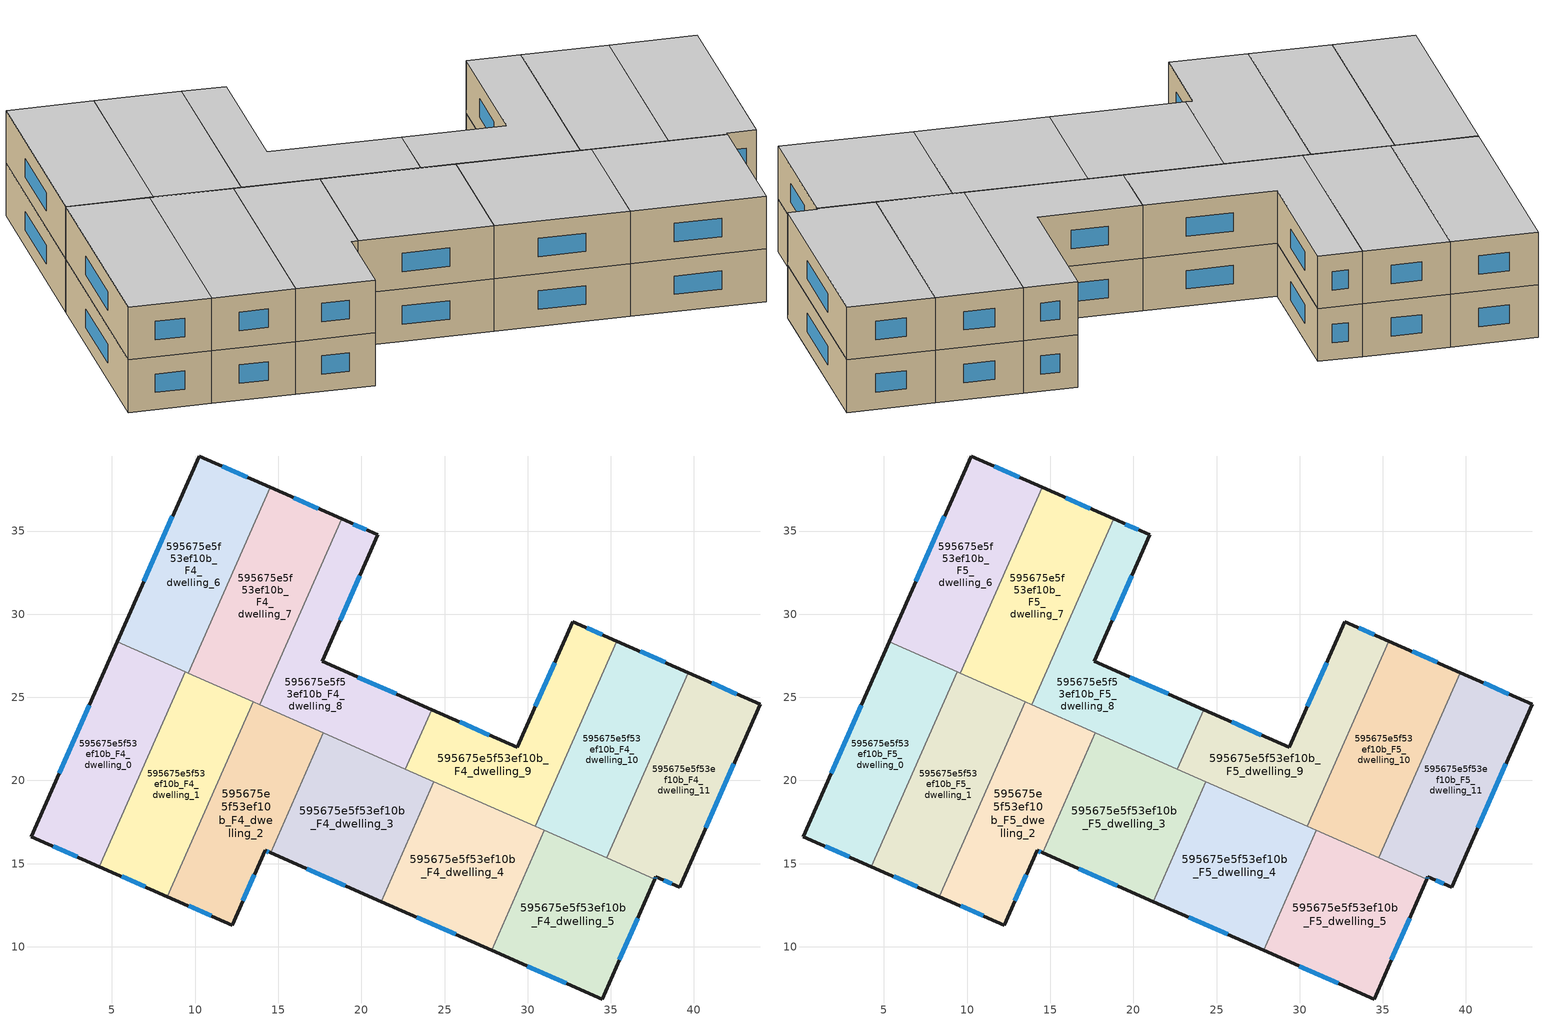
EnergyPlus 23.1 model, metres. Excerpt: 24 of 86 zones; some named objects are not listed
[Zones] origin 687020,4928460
595675e5f53ef10b_F4_dwelling_0
 floor to 595675e5f53ef10b_F3_dwelling_0 (EU_floor_Construction): 9.41,26.53 4.25,14.82 0.15,16.62 5.31,28.33 z12
 wall outside (EU_wall_Construction): 5.31,28.33 0.15,16.62 4.25,14.82 z12:15
 wall to 595675e5f53ef10b_F4_dwelling_1 (EU_wall_Construction): 4.25,14.82 9.41,26.53 z12:15
 wall to 595675e5f53ef10b_F4_dwelling_6 (EU_wall_Construction): 9.41,26.53 5.31,28.33 z12:15
 window (EU_Window_Construction): 1.48,16.03 2.92,15.4 / 3.64,24.52 1.83,20.43 z12.98:14.02
595675e5f53ef10b_F4_dwelling_1
 floor to 595675e5f53ef10b_F3_dwelling_1 (EU_floor_Construction): 13.5,24.72 8.34,13.01 4.25,14.82 9.41,26.53 z12
 wall outside (EU_wall_Construction): 4.25,14.82 8.34,13.01 z12:15
 wall to 595675e5f53ef10b_F4_dwelling_2 (EU_wall_Construction): 8.34,13.01 13.5,24.72 z12:15
 wall to 595675e5f53ef10b_F4_dwelling_7 (EU_wall_Construction): 13.5,24.72 9.6,26.44 z12:15
 wall to 595675e5f53ef10b_F4_dwelling_6 (EU_wall_Construction): 9.6,26.44 9.41,26.52 z12:15
 window (EU_Window_Construction): 5.58,14.23 7.01,13.6 z12.98:14.02
595675e5f53ef10b_F4_dwelling_10
 floor to 595675e5f53ef10b_F3_dwelling_10 (EU_floor_Construction): 39.66,26.48 34.76,15.35 30.45,17.25 35.36,28.38 z12
 wall outside (EU_wall_Construction): 39.66,26.48 35.36,28.38 z12:15
 wall to 595675e5f53ef10b_F4_dwelling_9 (EU_wall_Construction): 35.36,28.38 30.45,17.25 z12:15
 wall to 595675e5f53ef10b_F4_dwelling_11 (EU_wall_Construction): 34.76,15.35 39.66,26.48 z12:15
 wall to 595675e5f53ef10b_F4_dwelling_5 (EU_wall_Construction): 31.01,17 34.76,15.35 z12:15
 wall to 595675e5f53ef10b_F4_dwelling_4 (EU_wall_Construction): 30.45,17.25 31.01,17 z12:15
 window (EU_Window_Construction): 38.26,27.1 36.76,27.76 z12.98:14.02
595675e5f53ef10b_F4_dwelling_11
 floor to 595675e5f53ef10b_F3_dwelling_11 (EU_floor_Construction): 43.98,24.58 39.13,13.57 37.7,14.2 37.65,14.08 34.76,15.35 39.66,26.48 z12
 wall outside (EU_wall_Construction): 37.65,14.08 37.7,14.2 39.13,13.57 43.98,24.58 39.66,26.48 z12:15
 wall to 595675e5f53ef10b_F4_dwelling_5 (EU_wall_Construction): 34.76,15.35 37.65,14.08 z12:15
 window (EU_Window_Construction): 37.66,14.12 37.68,14.16 / 42.58,25.2 41.07,25.86 / 40.71,17.15 42.4,21 / 38.17,14 38.67,13.78 z12.98:14.02
595675e5f53ef10b_F4_dwelling_2
 floor to 595675e5f53ef10b_F3_dwelling_2 (EU_floor_Construction): 17.72,22.86 14.54,15.65 14.21,15.79 12.23,11.3 8.34,13.01 13.5,24.72 z12
 wall outside (EU_wall_Construction): 8.34,13.01 12.23,11.3 14.21,15.79 14.54,15.65 z12:15
 wall to 595675e5f53ef10b_F4_dwelling_3 (EU_wall_Construction): 14.54,15.65 17.72,22.86 z12:15
 wall to 595675e5f53ef10b_F4_dwelling_8 (EU_wall_Construction): 17.72,22.86 13.88,24.55 z12:15
 wall to 595675e5f53ef10b_F4_dwelling_7 (EU_wall_Construction): 13.88,24.55 13.5,24.72 z12:15
 window (EU_Window_Construction): 14.32,15.74 14.43,15.69 / 12.88,12.76 13.57,14.33 / 9.61,12.46 10.97,11.86 z12.98:14.02
595675e5f53ef10b_F4_dwelling_3
 floor to 595675e5f53ef10b_F3_dwelling_3 (EU_floor_Construction): 24.36,19.93 21.18,12.72 14.54,15.65 17.72,22.86 z12
 wall outside (EU_wall_Construction): 14.54,15.65 21.18,12.72 z12:15
 wall to 595675e5f53ef10b_F4_dwelling_4 (EU_wall_Construction): 21.18,12.72 24.36,19.93 z12:15
 wall to 595675e5f53ef10b_F4_dwelling_9 (EU_wall_Construction): 24.36,19.93 22.65,20.69 z12:15
 wall to 595675e5f53ef10b_F4_dwelling_8 (EU_wall_Construction): 22.65,20.69 17.72,22.86 z12:15
 window (EU_Window_Construction): 16.7,14.69 19.02,13.67 z12.98:14.02
595675e5f53ef10b_F4_dwelling_4
 floor to 595675e5f53ef10b_F3_dwelling_4 (EU_floor_Construction): 31.01,17 27.83,9.79 21.18,12.72 24.36,19.93 z12
 wall outside (EU_wall_Construction): 21.18,12.72 27.83,9.79 z12:15
 wall to 595675e5f53ef10b_F4_dwelling_5 (EU_wall_Construction): 27.83,9.79 31.01,17 z12:15
 wall to 595675e5f53ef10b_F4_dwelling_9 (EU_wall_Construction): 30.45,17.25 24.36,19.93 z12:15
 window (EU_Window_Construction): 23.34,11.77 25.67,10.74 z12.98:14.02
595675e5f53ef10b_F4_dwelling_5
 floor to 595675e5f53ef10b_F3_dwelling_5 (EU_floor_Construction): 37.65,14.08 34.47,6.86 27.83,9.79 31.01,17 z12
 wall outside (EU_wall_Construction): 27.83,9.79 34.47,6.86 37.65,14.08 z12:15
 window (EU_Window_Construction): 35.5,9.21 36.61,11.73 / 29.99,8.84 32.31,7.81 z12.98:14.02
595675e5f53ef10b_F4_dwelling_6
 floor to 595675e5f53ef10b_F3_dwelling_6 (EU_floor_Construction): 14.53,37.62 9.6,26.44 5.31,28.33 10.24,39.51 z12
 wall outside (EU_wall_Construction): 14.53,37.62 10.24,39.51 5.31,28.33 z12:15
 wall to 595675e5f53ef10b_F4_dwelling_7 (EU_wall_Construction): 9.6,26.44 14.53,37.62 z12:15
 window (EU_Window_Construction): 8.64,35.87 6.92,31.97 / 13.13,38.24 11.64,38.9 z12.98:14.02
595675e5f53ef10b_F4_dwelling_7
 floor to 595675e5f53ef10b_F3_dwelling_7 (EU_floor_Construction): 18.81,35.73 13.89,24.55 9.6,26.44 14.53,37.62 z12
 wall outside (EU_wall_Construction): 18.81,35.73 14.53,37.62 z12:15
 wall to 595675e5f53ef10b_F4_dwelling_8 (EU_wall_Construction): 13.89,24.55 18.81,35.73 z12:15
 window (EU_Window_Construction): 17.42,36.35 15.92,37.01 z12.98:14.02
595675e5f53ef10b_F4_dwelling_8
 floor to 595675e5f53ef10b_F3_dwelling_8 (EU_floor_Construction): 20.99,34.77 17.64,27.16 24.23,24.26 22.65,20.69 13.89,24.55 18.81,35.73 z12
 wall outside (EU_wall_Construction): 24.23,24.26 17.64,27.16 20.99,34.77 18.81,35.73 z12:15
 wall to 595675e5f53ef10b_F4_dwelling_9 (EU_wall_Construction): 22.65,20.69 24.23,24.26 z12:15
 window (EU_Window_Construction): 20.28,35.08 19.52,35.42 / 18.73,29.64 19.9,32.3 / 22.09,25.2 19.78,26.22 z12.98:14.02
595675e5f53ef10b_F4_dwelling_9
 floor to 595675e5f53ef10b_F3_dwelling_9 (EU_floor_Construction): 35.36,28.38 30.45,17.25 22.65,20.69 24.23,24.26 29.37,21.99 32.7,29.55 z12
 wall outside (EU_wall_Construction): 35.36,28.38 32.7,29.55 29.37,21.99 24.23,24.26 z12:15
 window (EU_Window_Construction): 27.7,22.73 25.9,23.52 / 31.62,27.09 30.46,24.45 / 34.49,28.76 33.57,29.17 z12.98:14.02
595675e5f53ef10b_F5_dwelling_0
 floor to 595675e5f53ef10b_F4_dwelling_0 (EU_floor_Construction): 9.41,26.53 4.25,14.82 0.15,16.62 5.31,28.33 z15
 wall outside (EU_wall_Construction): 5.31,28.33 0.15,16.62 4.25,14.82 z15:18
 wall to 595675e5f53ef10b_F5_dwelling_1 (EU_wall_Construction): 4.25,14.82 9.41,26.53 z15:18
 wall to 595675e5f53ef10b_F5_dwelling_6 (EU_wall_Construction): 9.41,26.53 5.31,28.33 z15:18
 window (EU_Window_Construction): 1.48,16.03 2.92,15.4 / 3.64,24.52 1.83,20.43 z15.98:17.02
 ceiling to 595675e5f53ef10b_F6_dwelling_0 (EU_floor_Construction): 4.25,14.82 9.41,26.53 5.31,28.33 0.15,16.62 z18
595675e5f53ef10b_F5_dwelling_1
 floor to 595675e5f53ef10b_F4_dwelling_1 (EU_floor_Construction): 13.5,24.72 8.34,13.01 4.25,14.82 9.41,26.53 z15
 wall outside (EU_wall_Construction): 4.25,14.82 8.34,13.01 z15:18
 wall to 595675e5f53ef10b_F5_dwelling_2 (EU_wall_Construction): 8.34,13.01 13.5,24.72 z15:18
 wall to 595675e5f53ef10b_F5_dwelling_7 (EU_wall_Construction): 13.5,24.72 9.6,26.44 z15:18
 wall to 595675e5f53ef10b_F5_dwelling_6 (EU_wall_Construction): 9.6,26.44 9.41,26.52 z15:18
 window (EU_Window_Construction): 5.58,14.23 7.01,13.6 z15.98:17.02
 ceiling to 595675e5f53ef10b_F6_dwelling_1 (EU_floor_Construction): 8.34,13.01 13.5,24.72 9.41,26.53 4.25,14.82 z18
595675e5f53ef10b_F5_dwelling_10
 floor to 595675e5f53ef10b_F4_dwelling_10 (EU_floor_Construction): 39.66,26.48 34.76,15.35 30.45,17.25 35.36,28.38 z15
 wall outside (EU_wall_Construction): 39.66,26.48 35.36,28.38 z15:18
 wall to 595675e5f53ef10b_F5_dwelling_9 (EU_wall_Construction): 35.36,28.38 30.45,17.25 z15:18
 wall to 595675e5f53ef10b_F5_dwelling_11 (EU_wall_Construction): 34.76,15.35 39.66,26.48 z15:18
 wall to 595675e5f53ef10b_F5_dwelling_5 (EU_wall_Construction): 31.01,17 34.76,15.35 z15:18
 wall to 595675e5f53ef10b_F5_dwelling_4 (EU_wall_Construction): 30.45,17.25 31.01,17 z15:18
 window (EU_Window_Construction): 38.26,27.1 36.76,27.76 z15.98:17.02
 ceiling to 595675e5f53ef10b_F6_dwelling_10 (EU_floor_Construction): 34.76,15.35 39.66,26.48 35.36,28.38 30.45,17.25 z18
595675e5f53ef10b_F5_dwelling_11
 floor to 595675e5f53ef10b_F4_dwelling_11 (EU_floor_Construction): 43.98,24.58 39.13,13.57 37.7,14.2 37.65,14.08 34.76,15.35 39.66,26.48 z15
 wall outside (EU_wall_Construction): 37.65,14.08 37.7,14.2 39.13,13.57 43.98,24.58 39.66,26.48 z15:18
 wall to 595675e5f53ef10b_F5_dwelling_5 (EU_wall_Construction): 34.76,15.35 37.65,14.08 z15:18
 window (EU_Window_Construction): 37.66,14.12 37.68,14.16 / 42.58,25.2 41.07,25.86 / 40.71,17.15 42.4,21 / 38.17,14 38.67,13.78 z15.98:17.02
 ceiling to 595675e5f53ef10b_F6_dwelling_11 (EU_floor_Construction): 39.13,13.57 43.98,24.58 39.66,26.48 34.76,15.35 37.65,14.08 37.7,14.2 z18
595675e5f53ef10b_F5_dwelling_2
 floor to 595675e5f53ef10b_F4_dwelling_2 (EU_floor_Construction): 17.72,22.86 14.54,15.65 14.21,15.79 12.23,11.3 8.34,13.01 13.5,24.72 z15
 wall outside (EU_wall_Construction): 8.34,13.01 12.23,11.3 14.21,15.79 14.54,15.65 z15:18
 wall to 595675e5f53ef10b_F5_dwelling_3 (EU_wall_Construction): 14.54,15.65 17.72,22.86 z15:18
 wall to 595675e5f53ef10b_F5_dwelling_8 (EU_wall_Construction): 17.72,22.86 13.88,24.55 z15:18
 wall to 595675e5f53ef10b_F5_dwelling_7 (EU_wall_Construction): 13.88,24.55 13.5,24.72 z15:18
 window (EU_Window_Construction): 14.32,15.74 14.43,15.69 / 12.88,12.76 13.57,14.33 / 9.61,12.46 10.97,11.86 z15.98:17.02
 ceiling to 595675e5f53ef10b_F6_dwelling_2 (EU_floor_Construction): 14.54,15.65 17.72,22.86 13.5,24.72 8.34,13.01 12.23,11.3 14.21,15.79 z18
595675e5f53ef10b_F5_dwelling_3
 floor to 595675e5f53ef10b_F4_dwelling_3 (EU_floor_Construction): 24.36,19.93 21.18,12.72 14.54,15.65 17.72,22.86 z15
 wall outside (EU_wall_Construction): 14.54,15.65 21.18,12.72 z15:18
 wall to 595675e5f53ef10b_F5_dwelling_4 (EU_wall_Construction): 21.18,12.72 24.36,19.93 z15:18
 wall to 595675e5f53ef10b_F5_dwelling_9 (EU_wall_Construction): 24.36,19.93 22.65,20.69 z15:18
 wall to 595675e5f53ef10b_F5_dwelling_8 (EU_wall_Construction): 22.65,20.69 17.72,22.86 z15:18
 window (EU_Window_Construction): 16.7,14.69 19.02,13.67 z15.98:17.02
 ceiling to 595675e5f53ef10b_F6_dwelling_3 (EU_floor_Construction): 21.18,12.72 24.36,19.93 17.72,22.86 14.54,15.65 z18
595675e5f53ef10b_F5_dwelling_4
 floor to 595675e5f53ef10b_F4_dwelling_4 (EU_floor_Construction): 31.01,17 27.83,9.79 21.18,12.72 24.36,19.93 z15
 wall outside (EU_wall_Construction): 21.18,12.72 27.83,9.79 z15:18
 wall to 595675e5f53ef10b_F5_dwelling_5 (EU_wall_Construction): 27.83,9.79 31.01,17 z15:18
 wall to 595675e5f53ef10b_F5_dwelling_9 (EU_wall_Construction): 30.45,17.25 24.36,19.93 z15:18
 window (EU_Window_Construction): 23.34,11.77 25.67,10.74 z15.98:17.02
 ceiling to 595675e5f53ef10b_F6_dwelling_4 (EU_floor_Construction): 27.83,9.79 31.01,17 24.36,19.93 21.18,12.72 z18
595675e5f53ef10b_F5_dwelling_5
 floor to 595675e5f53ef10b_F4_dwelling_5 (EU_floor_Construction): 37.65,14.08 34.47,6.86 27.83,9.79 31.01,17 z15
 wall outside (EU_wall_Construction): 27.83,9.79 34.47,6.86 37.65,14.08 z15:18
 window (EU_Window_Construction): 35.5,9.21 36.61,11.73 / 29.99,8.84 32.31,7.81 z15.98:17.02
 ceiling to 595675e5f53ef10b_F6_dwelling_5 (EU_floor_Construction): 34.47,6.86 37.65,14.08 31.01,17 27.83,9.79 z18
595675e5f53ef10b_F5_dwelling_6
 floor to 595675e5f53ef10b_F4_dwelling_6 (EU_floor_Construction): 14.53,37.62 9.6,26.44 5.31,28.33 10.24,39.51 z15
 wall outside (EU_wall_Construction): 14.53,37.62 10.24,39.51 5.31,28.33 z15:18
 wall to 595675e5f53ef10b_F5_dwelling_7 (EU_wall_Construction): 9.6,26.44 14.53,37.62 z15:18
 window (EU_Window_Construction): 8.64,35.87 6.92,31.97 / 13.13,38.24 11.64,38.9 z15.98:17.02
 ceiling to 595675e5f53ef10b_F6_dwelling_6 (EU_floor_Construction): 9.6,26.44 14.53,37.62 10.24,39.51 5.31,28.33 z18
595675e5f53ef10b_F5_dwelling_7
 floor to 595675e5f53ef10b_F4_dwelling_7 (EU_floor_Construction): 18.81,35.73 13.89,24.55 9.6,26.44 14.53,37.62 z15
 wall outside (EU_wall_Construction): 18.81,35.73 14.53,37.62 z15:18
 wall to 595675e5f53ef10b_F5_dwelling_8 (EU_wall_Construction): 13.89,24.55 18.81,35.73 z15:18
 window (EU_Window_Construction): 17.42,36.35 15.92,37.01 z15.98:17.02
 ceiling to 595675e5f53ef10b_F6_dwelling_7 (EU_floor_Construction): 13.89,24.55 18.81,35.73 14.53,37.62 9.6,26.44 z18
595675e5f53ef10b_F5_dwelling_8
 floor to 595675e5f53ef10b_F4_dwelling_8 (EU_floor_Construction): 20.99,34.77 17.64,27.16 24.23,24.26 22.65,20.69 13.89,24.55 18.81,35.73 z15
 wall outside (EU_wall_Construction): 24.23,24.26 17.64,27.16 20.99,34.77 18.81,35.73 z15:18
 wall to 595675e5f53ef10b_F5_dwelling_9 (EU_wall_Construction): 22.65,20.69 24.23,24.26 z15:18
 window (EU_Window_Construction): 20.28,35.08 19.52,35.42 / 18.73,29.64 19.9,32.3 / 22.09,25.2 19.78,26.22 z15.98:17.02
 ceiling to 595675e5f53ef10b_F6_dwelling_8 (EU_floor_Construction): 22.65,20.69 24.23,24.26 17.64,27.16 20.99,34.77 18.81,35.73 13.89,24.55 z18
595675e5f53ef10b_F5_dwelling_9
 floor to 595675e5f53ef10b_F4_dwelling_9 (EU_floor_Construction): 35.36,28.38 30.45,17.25 22.65,20.69 24.23,24.26 29.37,21.99 32.7,29.55 z15
 wall outside (EU_wall_Construction): 35.36,28.38 32.7,29.55 29.37,21.99 24.23,24.26 z15:18
 window (EU_Window_Construction): 27.7,22.73 25.9,23.52 / 31.62,27.09 30.46,24.45 / 34.49,28.76 33.57,29.17 z15.98:17.02
 ceiling to 595675e5f53ef10b_F6_dwelling_9 (EU_floor_Construction): 30.45,17.25 35.36,28.38 32.7,29.55 29.37,21.99 24.23,24.26 22.65,20.69 z18
[Building]
EU S2 Campaign: North Axis=0; Terrain=City; Solar Distribution=FullExterior
[Site:Location]
Bologna: Latitude=44.5; Longitude=11.25; Time Zone=1; Elevation=37
[SizingPeriod:WeatherFileDays]
AnnualSizingPeriod: Begin Month=1; Begin Day of Month=1; End Month=12; End Day of Month=31; Day of Week for Start Day=Monday; Use Weather File Daylight Saving Period=No; Use Weather File Rain and Snow Indicators=No
[MATERIAL]
EU_InternalMass_Material: Roughness=MediumRough; Thickness=0.1; Conductivity=1; Density=1800; Specific Heat=900; Thermal Absorptance=0.9; Solar Absorptance=0.7; Visible Absorptance=0.7
[MATERIAL:NOMASS] Roughness=MediumRough; Thermal Absorptance=0.9; Solar Absorptance=0.7; Visible Absorptance=0.7
Name | Thermal Resistance
EU_wall_NoMass | 0.905828
EU_floor_NoMass | 0.67114
[WINDOWMATERIAL:SIMPLEGLAZINGSYSTEM]
EU_Window_SimpleGlazing: UFactor=4.52486; Solar Heat Gain Coefficient=0.85; Visible Transmittance=0.85
[CONSTRUCTION]
EU_wall_Construction: EU_wall_NoMass
EU_floor_Construction: EU_floor_NoMass
EU_Window_Construction: EU_Window_SimpleGlazing
EU_InternalMass_Construction: EU_InternalMass_Material
[ZONE] Type=1; Multiplier=1; Ceiling Height=autocalculate; Floor Area=autocalculate; Part of Total Floor Area=Yes
Name | Volume
595675e5f53ef10b_F4_dwelling_0; 595675e5f53ef10b_F5_dwelling_0 | 171.695
595675e5f53ef10b_F4_dwelling_1; 595675e5f53ef10b_F5_dwelling_1 | 171.699
595675e5f53ef10b_F4_dwelling_10; 595675e5f53ef10b_F5_dwelling_10; 595675e5f53ef10b_F4_dwelling_7; 595675e5f53ef10b_F5_dwelling_7 | 171.697
595675e5f53ef10b_F4_dwelling_11; 595675e5f53ef10b_F5_dwelling_11 | 171.701
595675e5f53ef10b_F4_dwelling_2; 595675e5f53ef10b_F5_dwelling_2 | 171.689
595675e5f53ef10b_F4_dwelling_3; 595675e5f53ef10b_F5_dwelling_3 | 171.68
595675e5f53ef10b_F4_dwelling_4; 595675e5f53ef10b_F5_dwelling_4 | 171.708
595675e5f53ef10b_F4_dwelling_5; 595675e5f53ef10b_F5_dwelling_5 | 171.688
595675e5f53ef10b_F4_dwelling_6; 595675e5f53ef10b_F5_dwelling_6 | 171.679
595675e5f53ef10b_F4_dwelling_8; 595675e5f53ef10b_F5_dwelling_8 | 171.694
595675e5f53ef10b_F4_dwelling_9; 595675e5f53ef10b_F5_dwelling_9 | 171.666
[INTERNALMASS] Construction=EU_InternalMass_Construction
Name | Zone or ZoneList | Surface Area
595675e5f53ef10b_F4_dwelling_0_EU_InternalMass | 595675e5f53ef10b_F4_dwelling_0 | 57.2316
595675e5f53ef10b_F4_dwelling_1_EU_InternalMass | 595675e5f53ef10b_F4_dwelling_1 | 57.233
595675e5f53ef10b_F4_dwelling_2_EU_InternalMass | 595675e5f53ef10b_F4_dwelling_2 | 57.2299
595675e5f53ef10b_F4_dwelling_3_EU_InternalMass | 595675e5f53ef10b_F4_dwelling_3 | 57.2264
595675e5f53ef10b_F4_dwelling_4_EU_InternalMass | 595675e5f53ef10b_F4_dwelling_4 | 57.2358
595675e5f53ef10b_F4_dwelling_5_EU_InternalMass | 595675e5f53ef10b_F4_dwelling_5 | 57.2298
595675e5f53ef10b_F4_dwelling_6_EU_InternalMass | 595675e5f53ef10b_F4_dwelling_6 | 57.2261
595675e5f53ef10b_F4_dwelling_7_EU_InternalMass | 595675e5f53ef10b_F4_dwelling_7 | 57.2326
595675e5f53ef10b_F4_dwelling_8_EU_InternalMass | 595675e5f53ef10b_F4_dwelling_8 | 57.2315
595675e5f53ef10b_F4_dwelling_9_EU_InternalMass | 595675e5f53ef10b_F4_dwelling_9 | 57.2208
595675e5f53ef10b_F4_dwelling_10_EU_InternalMass | 595675e5f53ef10b_F4_dwelling_10 | 57.2321
595675e5f53ef10b_F4_dwelling_11_EU_InternalMass | 595675e5f53ef10b_F4_dwelling_11 | 57.2336
595675e5f53ef10b_F5_dwelling_0_EU_InternalMass | 595675e5f53ef10b_F5_dwelling_0 | 57.2316
595675e5f53ef10b_F5_dwelling_1_EU_InternalMass | 595675e5f53ef10b_F5_dwelling_1 | 57.233
595675e5f53ef10b_F5_dwelling_2_EU_InternalMass | 595675e5f53ef10b_F5_dwelling_2 | 57.2299
595675e5f53ef10b_F5_dwelling_3_EU_InternalMass | 595675e5f53ef10b_F5_dwelling_3 | 57.2264
595675e5f53ef10b_F5_dwelling_4_EU_InternalMass | 595675e5f53ef10b_F5_dwelling_4 | 57.2358
595675e5f53ef10b_F5_dwelling_5_EU_InternalMass | 595675e5f53ef10b_F5_dwelling_5 | 57.2298
595675e5f53ef10b_F5_dwelling_6_EU_InternalMass | 595675e5f53ef10b_F5_dwelling_6 | 57.2261
595675e5f53ef10b_F5_dwelling_7_EU_InternalMass | 595675e5f53ef10b_F5_dwelling_7 | 57.2326
595675e5f53ef10b_F5_dwelling_8_EU_InternalMass | 595675e5f53ef10b_F5_dwelling_8 | 57.2315
595675e5f53ef10b_F5_dwelling_9_EU_InternalMass | 595675e5f53ef10b_F5_dwelling_9 | 57.2208
595675e5f53ef10b_F5_dwelling_10_EU_InternalMass | 595675e5f53ef10b_F5_dwelling_10 | 57.2321
595675e5f53ef10b_F5_dwelling_11_EU_InternalMass | 595675e5f53ef10b_F5_dwelling_11 | 57.2336
[OTHEREQUIPMENT] Fuel Type=Electricity; Design Level Calculation Method=Watts/Area; Power per Zone Floor Area=1; Fraction Latent=0; Fraction Radiant=0; Fraction Lost=0; Carbon Dioxide Generation Rate=0; EndUse Subcategory=EU_Step8_InternalGains
Name | Zone or ZoneList or Space or SpaceList | Schedule
EU_Step8_InternalGain_595675e5f53ef10b_F4_dwelling_0_f000 | 595675e5f53ef10b_F4_dwelling_0 | EU_Step8_GainSchedule_595675e5f53ef10b_F4_dwelling_0_f000
EU_Step8_InternalGain_595675e5f53ef10b_F4_dwelling_1_f000 | 595675e5f53ef10b_F4_dwelling_1 | EU_Step8_GainSchedule_595675e5f53ef10b_F4_dwelling_1_f000
EU_Step8_InternalGain_595675e5f53ef10b_F4_dwelling_2_f000 | 595675e5f53ef10b_F4_dwelling_2 | EU_Step8_GainSchedule_595675e5f53ef10b_F4_dwelling_2_f000
EU_Step8_InternalGain_595675e5f53ef10b_F4_dwelling_3_f000 | 595675e5f53ef10b_F4_dwelling_3 | EU_Step8_GainSchedule_595675e5f53ef10b_F4_dwelling_3_f000
EU_Step8_InternalGain_595675e5f53ef10b_F4_dwelling_4_f000 | 595675e5f53ef10b_F4_dwelling_4 | EU_Step8_GainSchedule_595675e5f53ef10b_F4_dwelling_4_f000
EU_Step8_InternalGain_595675e5f53ef10b_F4_dwelling_5_f000 | 595675e5f53ef10b_F4_dwelling_5 | EU_Step8_GainSchedule_595675e5f53ef10b_F4_dwelling_5_f000
EU_Step8_InternalGain_595675e5f53ef10b_F4_dwelling_6_f000 | 595675e5f53ef10b_F4_dwelling_6 | EU_Step8_GainSchedule_595675e5f53ef10b_F4_dwelling_6_f000
EU_Step8_InternalGain_595675e5f53ef10b_F4_dwelling_7_f000 | 595675e5f53ef10b_F4_dwelling_7 | EU_Step8_GainSchedule_595675e5f53ef10b_F4_dwelling_7_f000
EU_Step8_InternalGain_595675e5f53ef10b_F4_dwelling_8_f000 | 595675e5f53ef10b_F4_dwelling_8 | EU_Step8_GainSchedule_595675e5f53ef10b_F4_dwelling_8_f000
EU_Step8_InternalGain_595675e5f53ef10b_F4_dwelling_9_f000 | 595675e5f53ef10b_F4_dwelling_9 | EU_Step8_GainSchedule_595675e5f53ef10b_F4_dwelling_9_f000
EU_Step8_InternalGain_595675e5f53ef10b_F4_dwelling_10_f000 | 595675e5f53ef10b_F4_dwelling_10 | EU_Step8_GainSchedule_595675e5f53ef10b_F4_dwelling_10_f000
EU_Step8_InternalGain_595675e5f53ef10b_F4_dwelling_11_f000 | 595675e5f53ef10b_F4_dwelling_11 | EU_Step8_GainSchedule_595675e5f53ef10b_F4_dwelling_11_f000
EU_Step8_InternalGain_595675e5f53ef10b_F5_dwelling_0_f000 | 595675e5f53ef10b_F5_dwelling_0 | EU_Step8_GainSchedule_595675e5f53ef10b_F5_dwelling_0_f000
EU_Step8_InternalGain_595675e5f53ef10b_F5_dwelling_1_f000 | 595675e5f53ef10b_F5_dwelling_1 | EU_Step8_GainSchedule_595675e5f53ef10b_F5_dwelling_1_f000
EU_Step8_InternalGain_595675e5f53ef10b_F5_dwelling_2_f000 | 595675e5f53ef10b_F5_dwelling_2 | EU_Step8_GainSchedule_595675e5f53ef10b_F5_dwelling_2_f000
EU_Step8_InternalGain_595675e5f53ef10b_F5_dwelling_3_f000 | 595675e5f53ef10b_F5_dwelling_3 | EU_Step8_GainSchedule_595675e5f53ef10b_F5_dwelling_3_f000
EU_Step8_InternalGain_595675e5f53ef10b_F5_dwelling_4_f000 | 595675e5f53ef10b_F5_dwelling_4 | EU_Step8_GainSchedule_595675e5f53ef10b_F5_dwelling_4_f000
EU_Step8_InternalGain_595675e5f53ef10b_F5_dwelling_5_f000 | 595675e5f53ef10b_F5_dwelling_5 | EU_Step8_GainSchedule_595675e5f53ef10b_F5_dwelling_5_f000
EU_Step8_InternalGain_595675e5f53ef10b_F5_dwelling_6_f000 | 595675e5f53ef10b_F5_dwelling_6 | EU_Step8_GainSchedule_595675e5f53ef10b_F5_dwelling_6_f000
EU_Step8_InternalGain_595675e5f53ef10b_F5_dwelling_7_f000 | 595675e5f53ef10b_F5_dwelling_7 | EU_Step8_GainSchedule_595675e5f53ef10b_F5_dwelling_7_f000
EU_Step8_InternalGain_595675e5f53ef10b_F5_dwelling_8_f000 | 595675e5f53ef10b_F5_dwelling_8 | EU_Step8_GainSchedule_595675e5f53ef10b_F5_dwelling_8_f000
EU_Step8_InternalGain_595675e5f53ef10b_F5_dwelling_9_f000 | 595675e5f53ef10b_F5_dwelling_9 | EU_Step8_GainSchedule_595675e5f53ef10b_F5_dwelling_9_f000
EU_Step8_InternalGain_595675e5f53ef10b_F5_dwelling_10_f000 | 595675e5f53ef10b_F5_dwelling_10 | EU_Step8_GainSchedule_595675e5f53ef10b_F5_dwelling_10_f000
EU_Step8_InternalGain_595675e5f53ef10b_F5_dwelling_11_f000 | 595675e5f53ef10b_F5_dwelling_11 | EU_Step8_GainSchedule_595675e5f53ef10b_F5_dwelling_11_f000
[ZONEVENTILATION:DESIGNFLOWRATE] Schedule=EU_AlwaysOn; Design Flow Rate Calculation Method=AirChanges/Hour; Air Changes per Hour=0.73129; Ventilation Type=Natural; Fan Pressure Rise=0; Fan Total Efficiency=1; Constant Term Coefficient=1; Temperature Term Coefficient=0; Velocity Term Coefficient=0; Velocity Squared Term Coefficient=0; Minimum Indoor Temperature=-100; Maximum Indoor Temperature=100; Delta Temperature=-100; Minimum Outdoor Temperature=-100; Maximum Outdoor Temperature=100; Maximum Wind Speed=40
Name | Zone or ZoneList or Space or SpaceList
EU_ConstantAir_595675e5f53ef10b_F4_dwelling_0 | 595675e5f53ef10b_F4_dwelling_0
EU_ConstantAir_595675e5f53ef10b_F4_dwelling_1 | 595675e5f53ef10b_F4_dwelling_1
EU_ConstantAir_595675e5f53ef10b_F4_dwelling_2 | 595675e5f53ef10b_F4_dwelling_2
EU_ConstantAir_595675e5f53ef10b_F4_dwelling_3 | 595675e5f53ef10b_F4_dwelling_3
EU_ConstantAir_595675e5f53ef10b_F4_dwelling_4 | 595675e5f53ef10b_F4_dwelling_4
EU_ConstantAir_595675e5f53ef10b_F4_dwelling_5 | 595675e5f53ef10b_F4_dwelling_5
EU_ConstantAir_595675e5f53ef10b_F4_dwelling_6 | 595675e5f53ef10b_F4_dwelling_6
EU_ConstantAir_595675e5f53ef10b_F4_dwelling_7 | 595675e5f53ef10b_F4_dwelling_7
EU_ConstantAir_595675e5f53ef10b_F4_dwelling_8 | 595675e5f53ef10b_F4_dwelling_8
EU_ConstantAir_595675e5f53ef10b_F4_dwelling_9 | 595675e5f53ef10b_F4_dwelling_9
EU_ConstantAir_595675e5f53ef10b_F4_dwelling_10 | 595675e5f53ef10b_F4_dwelling_10
EU_ConstantAir_595675e5f53ef10b_F4_dwelling_11 | 595675e5f53ef10b_F4_dwelling_11
EU_ConstantAir_595675e5f53ef10b_F5_dwelling_0 | 595675e5f53ef10b_F5_dwelling_0
EU_ConstantAir_595675e5f53ef10b_F5_dwelling_1 | 595675e5f53ef10b_F5_dwelling_1
EU_ConstantAir_595675e5f53ef10b_F5_dwelling_2 | 595675e5f53ef10b_F5_dwelling_2
EU_ConstantAir_595675e5f53ef10b_F5_dwelling_3 | 595675e5f53ef10b_F5_dwelling_3
EU_ConstantAir_595675e5f53ef10b_F5_dwelling_4 | 595675e5f53ef10b_F5_dwelling_4
EU_ConstantAir_595675e5f53ef10b_F5_dwelling_5 | 595675e5f53ef10b_F5_dwelling_5
EU_ConstantAir_595675e5f53ef10b_F5_dwelling_6 | 595675e5f53ef10b_F5_dwelling_6
EU_ConstantAir_595675e5f53ef10b_F5_dwelling_7 | 595675e5f53ef10b_F5_dwelling_7
EU_ConstantAir_595675e5f53ef10b_F5_dwelling_8 | 595675e5f53ef10b_F5_dwelling_8
EU_ConstantAir_595675e5f53ef10b_F5_dwelling_9 | 595675e5f53ef10b_F5_dwelling_9
EU_ConstantAir_595675e5f53ef10b_F5_dwelling_10 | 595675e5f53ef10b_F5_dwelling_10
EU_ConstantAir_595675e5f53ef10b_F5_dwelling_11 | 595675e5f53ef10b_F5_dwelling_11
[HVACTEMPLATE:ZONE:IDEALLOADSAIRSYSTEM] System Availability Schedule=EU_AlwaysOn; Maximum Heating Supply Air Temperature=50; Minimum Cooling Supply Air Temperature=13; Maximum Heating Supply Air Humidity Ratio=0.0156; Minimum Cooling Supply Air Humidity Ratio=0.0077; Heating Limit=NoLimit; Cooling Limit=NoLimit; Heating Availability Schedule=EU_AlwaysOn; Cooling Availability Schedule=EU_CoolingOff; Dehumidification Control Type=ConstantSensibleHeatRatio; Cooling Sensible Heat Ratio=0.7; Dehumidification Setpoint=60; Humidification Control Type=None; Humidification Setpoint=30; Outdoor Air Method=None; Outdoor Air Flow Rate per Person=0.00944; Outdoor Air Flow Rate per Zone Floor Area=0; Outdoor Air Flow Rate per Zone=0; Demand Controlled Ventilation Type=None; Outdoor Air Economizer Type=NoEconomizer; Heat Recovery Type=None; Sensible Heat Recovery Effectiveness=0.7; Latent Heat Recovery Effectiveness=0.65
Name | Template Thermostat
595675e5f53ef10b_F4_dwelling_0 | EU_HeatOnly_595675e5f53ef10b_F4_dwelling_0
595675e5f53ef10b_F4_dwelling_1 | EU_HeatOnly_595675e5f53ef10b_F4_dwelling_1
595675e5f53ef10b_F4_dwelling_2 | EU_HeatOnly_595675e5f53ef10b_F4_dwelling_2
595675e5f53ef10b_F4_dwelling_3 | EU_HeatOnly_595675e5f53ef10b_F4_dwelling_3
595675e5f53ef10b_F4_dwelling_4 | EU_HeatOnly_595675e5f53ef10b_F4_dwelling_4
595675e5f53ef10b_F4_dwelling_5 | EU_HeatOnly_595675e5f53ef10b_F4_dwelling_5
595675e5f53ef10b_F4_dwelling_6 | EU_HeatOnly_595675e5f53ef10b_F4_dwelling_6
595675e5f53ef10b_F4_dwelling_7 | EU_HeatOnly_595675e5f53ef10b_F4_dwelling_7
595675e5f53ef10b_F4_dwelling_8 | EU_HeatOnly_595675e5f53ef10b_F4_dwelling_8
595675e5f53ef10b_F4_dwelling_9 | EU_HeatOnly_595675e5f53ef10b_F4_dwelling_9
595675e5f53ef10b_F4_dwelling_10 | EU_HeatOnly_595675e5f53ef10b_F4_dwelling_10
595675e5f53ef10b_F4_dwelling_11 | EU_HeatOnly_595675e5f53ef10b_F4_dwelling_11
595675e5f53ef10b_F5_dwelling_0 | EU_HeatOnly_595675e5f53ef10b_F5_dwelling_0
595675e5f53ef10b_F5_dwelling_1 | EU_HeatOnly_595675e5f53ef10b_F5_dwelling_1
595675e5f53ef10b_F5_dwelling_2 | EU_HeatOnly_595675e5f53ef10b_F5_dwelling_2
595675e5f53ef10b_F5_dwelling_3 | EU_HeatOnly_595675e5f53ef10b_F5_dwelling_3
595675e5f53ef10b_F5_dwelling_4 | EU_HeatOnly_595675e5f53ef10b_F5_dwelling_4
595675e5f53ef10b_F5_dwelling_5 | EU_HeatOnly_595675e5f53ef10b_F5_dwelling_5
595675e5f53ef10b_F5_dwelling_6 | EU_HeatOnly_595675e5f53ef10b_F5_dwelling_6
595675e5f53ef10b_F5_dwelling_7 | EU_HeatOnly_595675e5f53ef10b_F5_dwelling_7
595675e5f53ef10b_F5_dwelling_8 | EU_HeatOnly_595675e5f53ef10b_F5_dwelling_8
595675e5f53ef10b_F5_dwelling_9 | EU_HeatOnly_595675e5f53ef10b_F5_dwelling_9
595675e5f53ef10b_F5_dwelling_10 | EU_HeatOnly_595675e5f53ef10b_F5_dwelling_10
595675e5f53ef10b_F5_dwelling_11 | EU_HeatOnly_595675e5f53ef10b_F5_dwelling_11
[SIZING:ZONE] Zone Cooling Design Supply Air Temperature Input Method=SupplyAirTemperature; Zone Cooling Design Supply Air Temperature=13; Zone Heating Design Supply Air Temperature Input Method=SupplyAirTemperature; Zone Heating Design Supply Air Temperature=50; Zone Cooling Design Supply Air Humidity Ratio=0.008; Zone Heating Design Supply Air Humidity Ratio=0.008; Cooling Design Air Flow Method=DesignDay; Cooling Design Air Flow Rate=0; Cooling Minimum Air Flow per Zone Floor Area=0.000762; Cooling Minimum Air Flow=0; Cooling Minimum Air Flow Fraction=0.2; Heating Design Air Flow Method=DesignDay; Heating Design Air Flow Rate=0; Heating Maximum Air Flow per Zone Floor Area=0.002032; Heating Maximum Air Flow=0.141576; Heating Maximum Air Flow Fraction=0.3; Account for Dedicated Outdoor Air System=No; Dedicated Outdoor Air System Control Strategy=NeutralSupplyAir; Dedicated Outdoor Air Low Setpoint Temperature for Design=autosize; Dedicated Outdoor Air High Setpoint Temperature for Design=autosize; Zone Load Sizing Method=Sensible Load Only No Latent Load; Zone Latent Cooling Design Supply Air Humidity Ratio Input Method=HumidityRatioDifference; Zone Cooling Design Supply Air Humidity Ratio Difference=0.005; Zone Latent Heating Design Supply Air Humidity Ratio Input Method=HumidityRatioDifference; Zone Humidification Design Supply Air Humidity Ratio Difference=0.005
595675e5f53ef10b_F4_dwelling_0; 595675e5f53ef10b_F4_dwelling_1; 595675e5f53ef10b_F4_dwelling_2; 595675e5f53ef10b_F4_dwelling_3; 595675e5f53ef10b_F4_dwelling_4; 595675e5f53ef10b_F4_dwelling_5; 595675e5f53ef10b_F4_dwelling_6; 595675e5f53ef10b_F4_dwelling_7; 595675e5f53ef10b_F4_dwelling_8; 595675e5f53ef10b_F4_dwelling_9; 595675e5f53ef10b_F4_dwelling_10; 595675e5f53ef10b_F4_dwelling_11; 595675e5f53ef10b_F5_dwelling_0; 595675e5f53ef10b_F5_dwelling_1; 595675e5f53ef10b_F5_dwelling_2; 595675e5f53ef10b_F5_dwelling_3; 595675e5f53ef10b_F5_dwelling_4; 595675e5f53ef10b_F5_dwelling_5; 595675e5f53ef10b_F5_dwelling_6; 595675e5f53ef10b_F5_dwelling_7; 595675e5f53ef10b_F5_dwelling_8; 595675e5f53ef10b_F5_dwelling_9; 595675e5f53ef10b_F5_dwelling_10; 595675e5f53ef10b_F5_dwelling_11
[SCHEDULE:CONSTANT]
Name | Hourly Value
EU_AlwaysOn | 1
EU_CoolingOff | 0
[SCHEDULE:FILE] Column Number=1; Rows to Skip at Top=0; Number of Hours of Data=8760; Column Separator=Comma; Interpolate to Timestep=No; Minutes per Item=60; Adjust Schedule for Daylight Savings=Yes
Name | File
EU_Step8_GainSchedule_595675e5f53ef10b_F4_dwelling_0_f000 | ../../schedules/595675e5f53ef10b/595675e5f53ef10b_F4_dwelling_0_f000_gain.csv
EU_Step8_GainSchedule_595675e5f53ef10b_F4_dwelling_1_f000 | ../../schedules/595675e5f53ef10b/595675e5f53ef10b_F4_dwelling_1_f000_gain.csv
EU_Step8_GainSchedule_595675e5f53ef10b_F4_dwelling_2_f000 | ../../schedules/595675e5f53ef10b/595675e5f53ef10b_F4_dwelling_2_f000_gain.csv
EU_Step8_GainSchedule_595675e5f53ef10b_F4_dwelling_3_f000 | ../../schedules/595675e5f53ef10b/595675e5f53ef10b_F4_dwelling_3_f000_gain.csv
EU_Step8_GainSchedule_595675e5f53ef10b_F4_dwelling_4_f000 | ../../schedules/595675e5f53ef10b/595675e5f53ef10b_F4_dwelling_4_f000_gain.csv
EU_Step8_GainSchedule_595675e5f53ef10b_F4_dwelling_5_f000 | ../../schedules/595675e5f53ef10b/595675e5f53ef10b_F4_dwelling_5_f000_gain.csv
EU_Step8_GainSchedule_595675e5f53ef10b_F4_dwelling_6_f000 | ../../schedules/595675e5f53ef10b/595675e5f53ef10b_F4_dwelling_6_f000_gain.csv
EU_Step8_GainSchedule_595675e5f53ef10b_F4_dwelling_7_f000 | ../../schedules/595675e5f53ef10b/595675e5f53ef10b_F4_dwelling_7_f000_gain.csv
EU_Step8_GainSchedule_595675e5f53ef10b_F4_dwelling_8_f000 | ../../schedules/595675e5f53ef10b/595675e5f53ef10b_F4_dwelling_8_f000_gain.csv
EU_Step8_GainSchedule_595675e5f53ef10b_F4_dwelling_9_f000 | ../../schedules/595675e5f53ef10b/595675e5f53ef10b_F4_dwelling_9_f000_gain.csv
EU_Step8_GainSchedule_595675e5f53ef10b_F4_dwelling_10_f000 | ../../schedules/595675e5f53ef10b/595675e5f53ef10b_F4_dwelling_10_f000_gain.csv
EU_Step8_GainSchedule_595675e5f53ef10b_F4_dwelling_11_f000 | ../../schedules/595675e5f53ef10b/595675e5f53ef10b_F4_dwelling_11_f000_gain.csv
EU_Step8_GainSchedule_595675e5f53ef10b_F5_dwelling_0_f000 | ../../schedules/595675e5f53ef10b/595675e5f53ef10b_F5_dwelling_0_f000_gain.csv
EU_Step8_GainSchedule_595675e5f53ef10b_F5_dwelling_1_f000 | ../../schedules/595675e5f53ef10b/595675e5f53ef10b_F5_dwelling_1_f000_gain.csv
EU_Step8_GainSchedule_595675e5f53ef10b_F5_dwelling_2_f000 | ../../schedules/595675e5f53ef10b/595675e5f53ef10b_F5_dwelling_2_f000_gain.csv
EU_Step8_GainSchedule_595675e5f53ef10b_F5_dwelling_3_f000 | ../../schedules/595675e5f53ef10b/595675e5f53ef10b_F5_dwelling_3_f000_gain.csv
EU_Step8_GainSchedule_595675e5f53ef10b_F5_dwelling_4_f000 | ../../schedules/595675e5f53ef10b/595675e5f53ef10b_F5_dwelling_4_f000_gain.csv
EU_Step8_GainSchedule_595675e5f53ef10b_F5_dwelling_5_f000 | ../../schedules/595675e5f53ef10b/595675e5f53ef10b_F5_dwelling_5_f000_gain.csv
EU_Step8_GainSchedule_595675e5f53ef10b_F5_dwelling_6_f000 | ../../schedules/595675e5f53ef10b/595675e5f53ef10b_F5_dwelling_6_f000_gain.csv
EU_Step8_GainSchedule_595675e5f53ef10b_F5_dwelling_7_f000 | ../../schedules/595675e5f53ef10b/595675e5f53ef10b_F5_dwelling_7_f000_gain.csv
EU_Step8_GainSchedule_595675e5f53ef10b_F5_dwelling_8_f000 | ../../schedules/595675e5f53ef10b/595675e5f53ef10b_F5_dwelling_8_f000_gain.csv
EU_Step8_GainSchedule_595675e5f53ef10b_F5_dwelling_9_f000 | ../../schedules/595675e5f53ef10b/595675e5f53ef10b_F5_dwelling_9_f000_gain.csv
EU_Step8_GainSchedule_595675e5f53ef10b_F5_dwelling_10_f000 | ../../schedules/595675e5f53ef10b/595675e5f53ef10b_F5_dwelling_10_f000_gain.csv
EU_Step8_GainSchedule_595675e5f53ef10b_F5_dwelling_11_f000 | ../../schedules/595675e5f53ef10b/595675e5f53ef10b_F5_dwelling_11_f000_gain.csv
